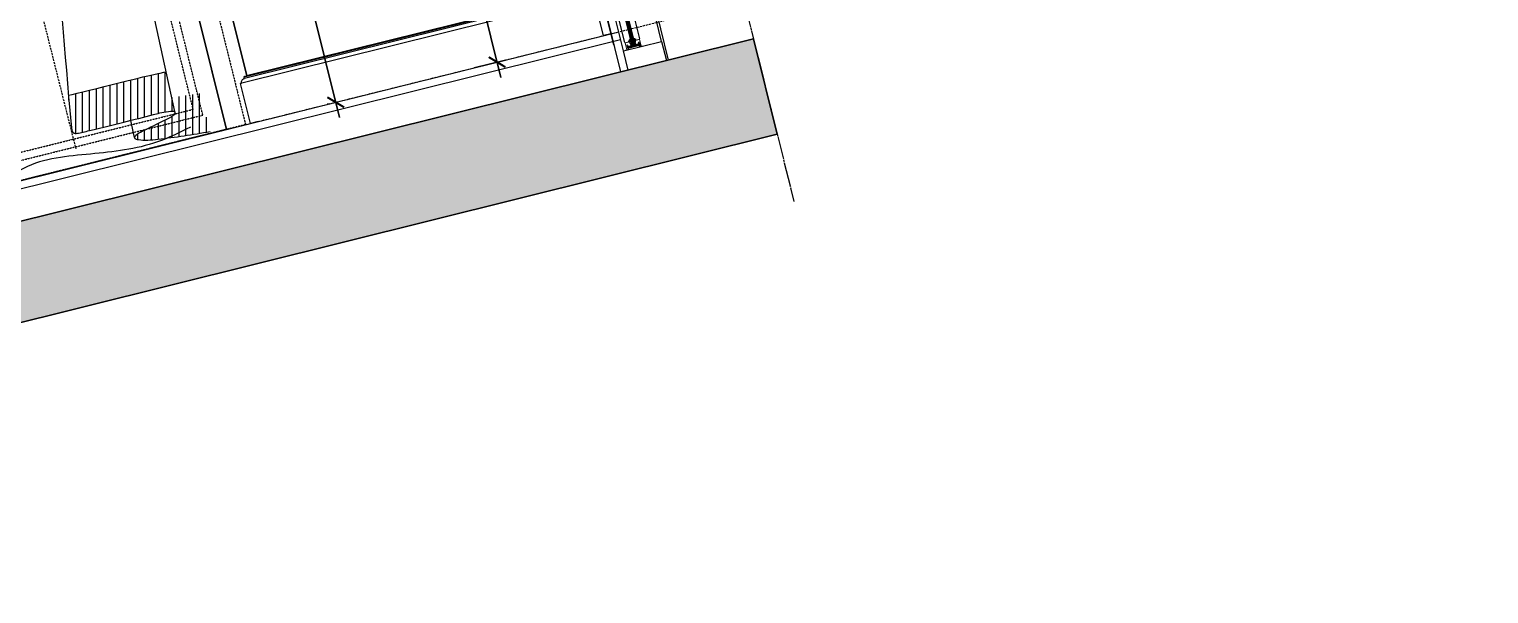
# Model space of a CAD drawing. Header units: inches. Extents: x 122939 to 389145, y 29603 to 574065.
# Drawn here: x 353814 to 357525, y 508173 to 509610 of the extents above; entities that cross this region are included whole.
import ezdxf

# ---------------------------------------------------------------- set-up
doc = ezdxf.new("R2010")
doc.units = ezdxf.units.IN
doc.header["$MEASUREMENT"] = 0
for name, pattern in [('DASHED', [0.75, 0.5, -0.25]), ('HIDDEN', [0.375, 0.25, -0.125]), ('PHANTOM-Z', [69.2, 60, -1.4, 2.5, -1.4, 2.5, -1.4])]:
    doc.linetypes.add(name, pattern=pattern)
for name, color, linetype, lineweight in [('a-cut', 30, 'PHANTOM-Z', 18), ('A-Dim-ID', 9, 'Continuous', 20), ('A-FLOR-TIL1', 6, 'Continuous', 18), ('A-GLAZ', 134, 'Continuous', 18), ('A-RNDR-ALUM', 1, 'Continuous', 9), ('A-RNDR-PT36', 253, 'Continuous', 20), ('Fabric', 253, 'Continuous', 0), ('GRC', 41, 'Continuous', 0), ('Marble', 6, 'Continuous', 0)]:
    doc.layers.add(name, color=color, linetype=linetype, lineweight=lineweight)
for name, color, linetype in [('A-Hidden', 8, 'HIDDEN'), ('A-WALL', 7, 'Continuous'), ('Calliper_wall hatch_CHB', 8, 'Continuous'), ('gypsum', 31, 'Continuous'), ('Layer7', 8, 'Continuous')]:
    doc.layers.add(name, color=color, linetype=linetype)
doc.styles.add('ST9', font='romans.shx', dxfattribs={"width": 0.8})
doc.dimstyles.new('DIM-20', dxfattribs={"dimscale": 1000, "dimtxt": 0.044, "dimasz": 0.035, "dimexe": 0.022, "dimexo": 0.022, "dimgap": 0.022, "dimtad": 1, "dimdec": 0, "dimzin": 0, "dimdsep": 46, "dimtxsty": 'ST9', "dimblk1": 'ARCHTICK', "dimblk2": 'ARCHTICK', "dimsah": 1, "dimcen": 0.088, "dimdle": 0.04, "dimclrd": 256, "dimclre": 256, "dimclrt": 3, "dimadec": 0, "dimazin": 0, "dimtfac": 1, "dimtdec": 0, "dimtix": 1, "dimtofl": 0, "dimtmove": 1, "dimatfit": 3, "dimldrblk": 'CLOSED', "dimfxl": 1, "dimtolj": 1, "dimtzin": 0, "dimarcsym": 0})

# ---------------------------------------------------------------- blocks, each defined once
blk = doc.blocks.new('win1')
at = {"color": 252, "linetype": 'HIDDEN', "ltscale": 0.5}
for p, q in [((99.8, 2748.8), (99.8, 2348.6, 0)), ((1050.2, 2748.8), (99.8, 2748.8)), ((1050.2, 2748.8), (1050.2, 2348.6, 0)), ((99.8, 2348.6, 0), (1050.2, 2348.6, 0))]:
    blk.add_line(p, q, dxfattribs=at)
at = {"color": 252, "linetype": 'HIDDEN', "ltscale": 0.5, "elevation": 0}
for points in [[(0, 2848.8), (1150, 2848.8), (1150, -101.2), (0, -101.2)], [(119.8, 2728.8), (1030.2, 2728.8), (1030.2, 2368.6), (119.8, 2368.6)], [(99.6, 2298.6), (1050.4, 2298.6), (1050.4, 398.6), (99.6, 398.6)], [(119.8, 2278.3), (1030.2, 2278.3), (1030.2, 418.8), (119.8, 418.8)], [(99.6, -51.4), (1050.4, -51.4), (1050.4, 329.3), (99.6, 329.3)], [(119.8, -31.2), (1030.2, -31.2), (1030.2, 309.1), (119.8, 309.1)]]:
    blk.add_lwpolyline(points, close=True, dxfattribs=at)
blk.add_lwpolyline([(50, 2798.8), (1100, 2798.8), (1100, -101.2), (50, -101.2), (50, 2798.8), (1100, 2798.8), (1100, -101.2)], dxfattribs=at)
blk = doc.blocks.new('drape wall')
at = {"layer": 'Layer7', "linetype": 'HIDDEN', "lineweight": 0, "ltscale": 20}
for p, q in [((10084.6, -20785.7, 0), (10078.2, -23549.2, 0)), ((10330.2, -20785.7, 0), (10304, -23571.2, 0)), ((10582.1, -20785.7, 0), (10582.1, -23565.8, 0)), ((10766.5, -20785.7), (10782.6, -23566.5)), ((10954.9, -20785.7, 0), (10948.5, -23549.2, 0)), ((11200.5, -20785.7, 0), (11174.2, -23571.2, 0)), ((11452.3, -20785.7, 0), (11452.3, -23565.8, 0)), ((11636.7, -20785.7), (11652.8, -23566.5)), ((11825.1, -20785.7, 0), (11818.7, -23549.2, 0)), ((12070.7, -20785.7, 0), (12044.5, -23571.2, 0))]:
    blk.add_line(p, q, dxfattribs=at)
at = {"layer": 'Layer7', "lineweight": 0, "ltscale": 20}
for p, q in [((10488.5, -20785.7, 0), (10408.5, -23541.4, 0)), ((10536.8, -20785.7), (10515.6, -23539.7)), ((10652.3, -20785.7, 0), (10652.3, -23565.8, 0)), ((11358.8, -20785.7, 0), (11278.8, -23541.4, 0)), ((11407, -20785.7), (11385.8, -23539.7)), ((11522.6, -20785.7, 0), (11522.6, -23565.8, 0))]:
    blk.add_line(p, q, dxfattribs=at)
for points in [[(9782.1, -23565.8, 0), (9872.7, -23581.9), (10044.9, -23570.7, 0), (10218.9, -23565), (10309.2, -23584), (10413.9, -23563.8, 0), (10499, -23588.3, 0), (10583.4, -23560.8), (10652.3, -23565.8, 0)], [(10652.3, -23565.8, 0), (10743, -23581.9), (10915.1, -23570.7, 0), (11089.1, -23565), (11179.5, -23584), (11284.1, -23563.8, 0), (11369.3, -23588.3, 0), (11453.6, -23560.8), (11522.6, -23565.8, 0)], [(11522.6, -23565.8, 0), (11613.2, -23581.9), (11785.4, -23570.7, 0), (11959.4, -23565), (12049.7, -23584), (12154.4, -23563.8, 0), (12239.5, -23588.3, 0), (12323.9, -23560.8), (12392.8, -23565.8, 0)]]:
    blk.add_spline(points, degree=3, dxfattribs=at)
blk = doc.blocks.new('curtain')
at = {"layer": 'Fabric', "lineweight": 0}
h = blk.add_hatch(dxfattribs=at)
h.set_pattern_fill('ANSI31', color=256, scale=140, angle=31.0286)
h.set_pattern_definition([(76.0285767, (-598911.285, -564404.219), (-16.98228466, 4.22516365), [])])
edge = h.paths.add_edge_path()
edge.add_line((1285.4, 176.7), (1283.7, 110))
edge.add_spline(control_points=[(1283.7, 110), (1326, 105.4), (1368.7, 102.2), (1357.8, 103.8)], knot_values=[1456.070777, 1456.070777, 1456.070777, 1456.070777, 1546.846982, 1546.846982, 1546.846982, 1546.846982], degree=3, periodic=0)
edge.add_line((1357.8, 103.8), (1357.8, 9.8))
edge.add_spline(control_points=[(1357.8, 9.8), (1357.8, 3.1), (1343.5, 4.1), (1329.2, 5.2)], knot_values=[1500.032306, 1500.032306, 1500.032306, 1500.032306, 1558.4068, 1558.4068, 1558.4068, 1558.4068], degree=3, periodic=0)
edge.add_spline(control_points=[(1329.2, 5.2), (1294.2, 7.9), (1257.4, 11.6), (1221.2, 16.5), (1219.5, 16.7)], knot_values=[1421.573256, 1421.573256, 1421.573256, 1421.573256, 1496.428438, 1500.032306, 1500.032306, 1500.032306, 1500.032306], degree=3, periodic=0)
edge.add_spline(control_points=[(1219.5, 16.7), (1214.4, 17.4), (1209.3, 18.2), (1204.4, 19.1)], knot_values=[1410.490819, 1410.490819, 1410.490819, 1410.490819, 1421.573256, 1421.573256, 1421.573256, 1421.573256], degree=3, periodic=0)
edge.add_spline(control_points=[(1204.4, 19.1), (1201.5, 19.6), (1198.7, 20.1), (1195.9, 20.7)], knot_values=[1404.092066, 1404.092066, 1404.092066, 1404.092066, 1410.490819, 1410.490819, 1410.490819, 1410.490819], degree=3, periodic=0)
edge.add_spline(control_points=[(1195.9, 20.7), (1193.4, 21.3), (1190.9, 21.9), (1188.5, 22.6)], knot_values=[1398.163563, 1398.163563, 1398.163563, 1398.163563, 1404.092066, 1404.092066, 1404.092066, 1404.092066], degree=3, periodic=0)
edge.add_spline(control_points=[(1188.5, 22.6), (1186.7, 23.1), (1185, 23.6), (1183.4, 24.2)], knot_values=[1393.947071, 1393.947071, 1393.947071, 1393.947071, 1398.163563, 1398.163563, 1398.163563, 1398.163563], degree=3, periodic=0)
edge.add_spline(control_points=[(1183.4, 24.2), (1181.6, 24.8), (1179.8, 25.4), (1178.1, 26.1)], knot_values=[1389.362404, 1389.362404, 1389.362404, 1389.362404, 1393.947071, 1393.947071, 1393.947071, 1393.947071], degree=3, periodic=0)
edge.add_spline(control_points=[(1178.1, 26.1), (1177.4, 26.4), (1176.3, 26.9), (1175.1, 27.4), (1174.7, 27.6)], knot_values=[1386.253425, 1386.253425, 1386.253425, 1386.253425, 1388.044529, 1389.362404, 1389.362404, 1389.362404, 1389.362404], degree=3, periodic=0)
edge.add_spline(control_points=[(1174.7, 27.6), (1173.8, 28), (1172.9, 28.5), (1172.1, 28.9)], knot_values=[1383.738873, 1383.738873, 1383.738873, 1383.738873, 1386.253425, 1386.253425, 1386.253425, 1386.253425], degree=3, periodic=0)
edge.add_spline(control_points=[(1172.1, 28.9), (1171.7, 29.1), (1171.3, 29.4), (1170.9, 29.6)], knot_values=[1382.400996, 1382.400996, 1382.400996, 1382.400996, 1383.738873, 1383.738873, 1383.738873, 1383.738873], degree=3, periodic=0)
edge.add_spline(control_points=[(1170.9, 29.6), (1170.6, 29.8), (1170.3, 30), (1170, 30.2)], knot_values=[1381.317227, 1381.317227, 1381.317227, 1381.317227, 1382.400996, 1382.400996, 1382.400996, 1382.400996], degree=3, periodic=0)
edge.add_spline(control_points=[(1170, 30.2), (1169.8, 30.4), (1169.5, 30.6), (1169.3, 30.8)], knot_values=[1380.205093, 1380.205093, 1380.205093, 1380.205093, 1381.317227, 1381.317227, 1381.317227, 1381.317227], degree=3, periodic=0)
edge.add_spline(control_points=[(1169.3, 30.8), (1169.1, 31), (1168.9, 31.1), (1168.8, 31.2)], knot_values=[1379.403364, 1379.403364, 1379.403364, 1379.403364, 1380.205093, 1380.205093, 1380.205093, 1380.205093], degree=3, periodic=0)
edge.add_spline(control_points=[(1168.8, 31.2), (1168.7, 31.3), (1168.6, 31.5), (1168.5, 31.6)], knot_values=[1378.844571, 1378.844571, 1378.844571, 1378.844571, 1379.403364, 1379.403364, 1379.403364, 1379.403364], degree=3, periodic=0)
edge.add_spline(control_points=[(1168.5, 31.6), (1168.4, 31.6), (1168.3, 31.7), (1168.3, 31.8)], knot_values=[1378.366934, 1378.366934, 1378.366934, 1378.366934, 1378.844571, 1378.844571, 1378.844571, 1378.844571], degree=3, periodic=0)
edge.add_spline(control_points=[(1168.3, 31.8), (1168.2, 31.9), (1168.1, 32), (1168.1, 32.1)], knot_values=[1377.93561, 1377.93561, 1377.93561, 1377.93561, 1378.366934, 1378.366934, 1378.366934, 1378.366934], degree=3, periodic=0)
edge.add_spline(control_points=[(1168.1, 32.1), (1168, 32.1), (1168, 32.2), (1167.9, 32.3)], knot_values=[1377.557999, 1377.557999, 1377.557999, 1377.557999, 1377.93561, 1377.93561, 1377.93561, 1377.93561], degree=3, periodic=0)
edge.add_spline(control_points=[(1167.9, 32.3), (1167.9, 32.3), (1167.9, 32.3), (1167.9, 32.4), (1167.8, 32.5)], knot_values=[1377.159721, 1377.159721, 1377.159721, 1377.159721, 1377.183616, 1377.557999, 1377.557999, 1377.557999, 1377.557999], degree=3, periodic=0)
edge.add_spline(control_points=[(1167.8, 32.5), (1167.8, 32.5), (1167.8, 32.6), (1167.7, 32.7)], knot_values=[1376.816061, 1376.816061, 1376.816061, 1376.816061, 1377.159721, 1377.159721, 1377.159721, 1377.159721], degree=3, periodic=0)
edge.add_spline(control_points=[(1167.7, 32.7), (1167.7, 32.7), (1167.7, 32.8), (1167.7, 32.8)], knot_values=[1376.516722, 1376.516722, 1376.516722, 1376.516722, 1376.816061, 1376.816061, 1376.816061, 1376.816061], degree=3, periodic=0)
edge.add_spline(control_points=[(1167.7, 32.8), (1167.6, 32.9), (1167.6, 32.9), (1167.6, 33)], knot_values=[1376.251142, 1376.251142, 1376.251142, 1376.251142, 1376.516722, 1376.516722, 1376.516722, 1376.516722], degree=3, periodic=0)
edge.add_spline(control_points=[(1167.6, 33), (1167.6, 33), (1167.6, 33.1), (1167.6, 33.2)], knot_values=[1375.874075, 1375.874075, 1375.874075, 1375.874075, 1376.251142, 1376.251142, 1376.251142, 1376.251142], degree=3, periodic=0)
edge.add_spline(control_points=[(1167.6, 33.2), (1167.6, 33.2), (1167.6, 33.3), (1167.5, 33.3)], knot_values=[1375.607746, 1375.607746, 1375.607746, 1375.607746, 1375.874075, 1375.874075, 1375.874075, 1375.874075], degree=3, periodic=0)
edge.add_spline(control_points=[(1167.5, 33.3), (1167.5, 33.4), (1167.5, 33.5), (1167.5, 33.5)], knot_values=[1375.231716, 1375.231716, 1375.231716, 1375.231716, 1375.607746, 1375.607746, 1375.607746, 1375.607746], degree=3, periodic=0)
edge.add_spline(control_points=[(1167.5, 33.5), (1167.5, 33.6), (1167.5, 33.6), (1167.5, 33.7)], knot_values=[1374.964713, 1374.964713, 1374.964713, 1374.964713, 1375.231716, 1375.231716, 1375.231716, 1375.231716], degree=3, periodic=0)
edge.add_spline(control_points=[(1167.5, 33.7), (1167.5, 33.7), (1167.5, 33.8), (1167.5, 33.8)], knot_values=[1374.685963, 1374.685963, 1374.685963, 1374.685963, 1374.964713, 1374.964713, 1374.964713, 1374.964713], degree=3, periodic=0)
edge.add_spline(control_points=[(1167.5, 33.8), (1167.5, 33.9), (1167.5, 34), (1167.6, 34)], knot_values=[1374.321852, 1374.321852, 1374.321852, 1374.321852, 1374.685963, 1374.685963, 1374.685963, 1374.685963], degree=3, periodic=0)
edge.add_spline(control_points=[(1167.6, 34), (1167.6, 34.1), (1167.6, 34.1), (1167.6, 34.2)], knot_values=[1374.055832, 1374.055832, 1374.055832, 1374.055832, 1374.321852, 1374.321852, 1374.321852, 1374.321852], degree=3, periodic=0)
edge.add_spline(control_points=[(1167.6, 34.2), (1167.6, 34.2), (1167.6, 34.3), (1167.6, 34.4)], knot_values=[1373.67938, 1373.67938, 1373.67938, 1373.67938, 1374.055832, 1374.055832, 1374.055832, 1374.055832], degree=3, periodic=0)
edge.add_spline(control_points=[(1167.6, 34.4), (1167.6, 34.4), (1167.6, 34.4), (1167.6, 34.4)], knot_values=[1373.614685, 1373.614685, 1373.614685, 1373.614685, 1373.67938, 1373.67938, 1373.67938, 1373.67938], degree=3, periodic=0)
edge.add_spline(control_points=[(1167.6, 34.4), (1167.7, 34.4), (1167.7, 34.5), (1167.7, 34.5)], knot_values=[1373.412593, 1373.412593, 1373.412593, 1373.412593, 1373.614685, 1373.614685, 1373.614685, 1373.614685], degree=3, periodic=0)
edge.add_spline(control_points=[(1167.7, 34.5), (1167.7, 34.6), (1167.8, 34.8), (1167.9, 34.9)], knot_values=[1372.636593, 1372.636593, 1372.636593, 1372.636593, 1373.412593, 1373.412593, 1373.412593, 1373.412593], degree=3, periodic=0)
edge.add_spline(control_points=[(1167.9, 34.9), (1167.9, 35), (1167.9, 35.1), (1168, 35.1)], knot_values=[1372.261034, 1372.261034, 1372.261034, 1372.261034, 1372.636593, 1372.636593, 1372.636593, 1372.636593], degree=3, periodic=0)
edge.add_spline(control_points=[(1168, 35.1), (1168, 35.2), (1168.1, 35.3), (1168.2, 35.4)], knot_values=[1371.728093, 1371.728093, 1371.728093, 1371.728093, 1372.261034, 1372.261034, 1372.261034, 1372.261034], degree=3, periodic=0)
edge.add_spline(control_points=[(1168.2, 35.4), (1168.3, 35.5), (1168.3, 35.6), (1168.4, 35.7)], knot_values=[1371.163843, 1371.163843, 1371.163843, 1371.163843, 1371.728093, 1371.728093, 1371.728093, 1371.728093], degree=3, periodic=0)
edge.add_spline(control_points=[(1168.4, 35.7), (1168.5, 35.8), (1168.6, 35.9), (1168.7, 36)], knot_values=[1370.630411, 1370.630411, 1370.630411, 1370.630411, 1371.163843, 1371.163843, 1371.163843, 1371.163843], degree=3, periodic=0)
edge.add_spline(control_points=[(1168.7, 36), (1168.8, 36.1), (1168.9, 36.3), (1169.1, 36.4)], knot_values=[1369.893254, 1369.893254, 1369.893254, 1369.893254, 1370.630411, 1370.630411, 1370.630411, 1370.630411], degree=3, periodic=0)
edge.add_spline(control_points=[(1169.1, 36.4), (1169.2, 36.5), (1169.3, 36.6), (1169.4, 36.7)], knot_values=[1369.343004, 1369.343004, 1369.343004, 1369.343004, 1369.893254, 1369.893254, 1369.893254, 1369.893254], degree=3, periodic=0)
edge.add_spline(control_points=[(1169.4, 36.7), (1169.8, 37), (1170.3, 37.3), (1170.8, 37.7)], knot_values=[1367.417099, 1367.417099, 1367.417099, 1367.417099, 1369.343004, 1369.343004, 1369.343004, 1369.343004], degree=3, periodic=0)
edge.add_spline(control_points=[(1170.8, 37.7), (1171.2, 38), (1171.7, 38.2), (1172.2, 38.5)], knot_values=[1365.842607, 1365.842607, 1365.842607, 1365.842607, 1367.417099, 1367.417099, 1367.417099, 1367.417099], degree=3, periodic=0)
edge.add_spline(control_points=[(1172.2, 38.5), (1172.9, 38.9), (1173.7, 39.3), (1174.6, 39.6)], knot_values=[1363.57521, 1363.57521, 1363.57521, 1363.57521, 1365.842607, 1365.842607, 1365.842607, 1365.842607], degree=3, periodic=0)
edge.add_spline(control_points=[(1174.6, 39.6), (1175.7, 40.2), (1177, 40.7), (1178.4, 41.2)], knot_values=[1360.453751, 1360.453751, 1360.453751, 1360.453751, 1363.57521, 1363.57521, 1363.57521, 1363.57521], degree=3, periodic=0)
edge.add_spline(control_points=[(1178.4, 41.2), (1179.7, 41.7), (1181.2, 42.2), (1182.7, 42.6)], knot_values=[1357.364097, 1357.364097, 1357.364097, 1357.364097, 1360.453751, 1360.453751, 1360.453751, 1360.453751], degree=3, periodic=0)
edge.add_spline(control_points=[(1182.7, 42.6), (1187.9, 44.3), (1196, 46.3), (1203.8, 48.1), (1205.9, 48.5)], knot_values=[1342.987846, 1342.987846, 1342.987846, 1342.987846, 1353.513799, 1357.364097, 1357.364097, 1357.364097, 1357.364097], degree=3, periodic=0)
edge.add_spline(control_points=[(1205.9, 48.5), (1210.2, 49.5), (1214.5, 50.3), (1218.8, 51.2)], knot_values=[1334.92961, 1334.92961, 1334.92961, 1334.92961, 1342.987846, 1342.987846, 1342.987846, 1342.987846], degree=3, periodic=0)
edge.add_spline(control_points=[(1218.8, 51.2), (1226.9, 52.8), (1235, 54.3), (1243.8, 56.2)], knot_values=[1319.83597, 1319.83597, 1319.83597, 1319.83597, 1334.92961, 1334.92961, 1334.92961, 1334.92961], degree=3, periodic=0)
edge.add_spline(control_points=[(1243.8, 56.2), (1247.6, 57), (1251.5, 57.8), (1255.5, 58.8)], knot_values=[1313.27092, 1313.27092, 1313.27092, 1313.27092, 1319.83597, 1319.83597, 1319.83597, 1319.83597], degree=3, periodic=0)
edge.add_spline(control_points=[(1255.5, 58.8), (1256.3, 58.9), (1258.2, 59.4), (1260.2, 59.9), (1261.5, 60.2)], knot_values=[1310.126297, 1310.126297, 1310.126297, 1310.126297, 1311.281245, 1313.27092, 1313.27092, 1313.27092, 1313.27092], degree=3, periodic=0)
edge.add_spline(control_points=[(1261.5, 60.2), (1263.4, 60.7), (1265.4, 61.2), (1267.3, 61.7)], knot_values=[1307.055391, 1307.055391, 1307.055391, 1307.055391, 1310.126297, 1310.126297, 1310.126297, 1310.126297], degree=3, periodic=0)
edge.add_spline(control_points=[(1267.3, 61.7), (1268.9, 62.2), (1270.5, 62.7), (1272, 63.3)], knot_values=[1304.344717, 1304.344717, 1304.344717, 1304.344717, 1307.055391, 1307.055391, 1307.055391, 1307.055391], degree=3, periodic=0)
edge.add_spline(control_points=[(1272, 63.3), (1272.9, 63.6), (1273.8, 64), (1274.6, 64.3)], knot_values=[1302.723586, 1302.723586, 1302.723586, 1302.723586, 1304.344717, 1304.344717, 1304.344717, 1304.344717], degree=3, periodic=0)
edge.add_spline(control_points=[(1274.6, 64.3), (1275.2, 64.6), (1275.7, 64.8), (1276.3, 65.1)], knot_values=[1301.629677, 1301.629677, 1301.629677, 1301.629677, 1302.723586, 1302.723586, 1302.723586, 1302.723586], degree=3, periodic=0)
edge.add_spline(control_points=[(1276.3, 65.1), (1276.7, 65.3), (1277.1, 65.5), (1277.4, 65.7)], knot_values=[1300.776529, 1300.776529, 1300.776529, 1300.776529, 1301.629677, 1301.629677, 1301.629677, 1301.629677], degree=3, periodic=0)
edge.add_spline(control_points=[(1277.4, 65.7), (1277.9, 66), (1278.3, 66.2), (1278.7, 66.4)], knot_values=[1299.810409, 1299.810409, 1299.810409, 1299.810409, 1300.776529, 1300.776529, 1300.776529, 1300.776529], degree=3, periodic=0)
edge.add_spline(control_points=[(1278.7, 66.4), (1279, 66.6), (1279.2, 66.9), (1279.5, 67.1)], knot_values=[1299.050641, 1299.050641, 1299.050641, 1299.050641, 1299.810409, 1299.810409, 1299.810409, 1299.810409], degree=3, periodic=0)
edge.add_spline(control_points=[(1279.5, 67.1), (1279.8, 67.3), (1280.1, 67.5), (1280.3, 67.7)], knot_values=[1298.257898, 1298.257898, 1298.257898, 1298.257898, 1299.050641, 1299.050641, 1299.050641, 1299.050641], degree=3, periodic=0)
edge.add_spline(control_points=[(1280.9, 68.2), (1281, 68.4), (1281.2, 68.5), (1281.3, 68.7)], knot_values=[1297.160861, 1297.160861, 1297.160861, 1297.160861, 1297.692277, 1297.692277, 1297.692277, 1297.692277], degree=3, periodic=0)
edge.add_spline(control_points=[(1281.6, 69), (1281.7, 69.2), (1281.8, 69.4), (1282, 69.5)], knot_values=[1296.256701, 1296.256701, 1296.256701, 1296.256701, 1296.785199, 1296.785199, 1296.785199, 1296.785199], degree=3, periodic=0)
edge.add_spline(control_points=[(1282.2, 69.9), (1282.3, 70), (1282.3, 70.1), (1282.4, 70.2)], knot_values=[1295.496576, 1295.496576, 1295.496576, 1295.496576, 1295.876223, 1295.876223, 1295.876223, 1295.876223], degree=3, periodic=0)
edge.add_spline(control_points=[(1282.7, 70.9), (1282.7, 71), (1282.7, 71.1), (1282.8, 71.2)], knot_values=[1294.457047, 1294.457047, 1294.457047, 1294.457047, 1294.807337, 1294.807337, 1294.807337, 1294.807337], degree=3, periodic=0)
edge.add_spline(control_points=[(1282.9, 72.2), (1282.9, 72.3), (1282.9, 72.4), (1282.8, 72.6)], knot_values=[1292.999211, 1292.999211, 1292.999211, 1292.999211, 1293.453899, 1293.453899, 1293.453899, 1293.453899], degree=3, periodic=0)
edge.add_spline(control_points=[(1282.7, 73.1), (1282.7, 73.2), (1282.6, 73.3), (1282.5, 73.5), (1282.5, 73.5)], knot_values=[1291.901842, 1291.901842, 1291.901842, 1291.901842, 1292.278947, 1292.356295, 1292.356295, 1292.356295, 1292.356295], degree=3, periodic=0)
edge.add_spline(control_points=[(1282, 74.2), (1281.9, 74.2), (1281.8, 74.3), (1281.7, 74.4)], knot_values=[1290.710576, 1290.710576, 1290.710576, 1290.710576, 1290.993874, 1290.993874, 1290.993874, 1290.993874], degree=3, periodic=0)
edge.add_spline(control_points=[(1281.2, 74.8), (1281, 74.8), (1280.9, 74.9), (1280.8, 75)], knot_values=[1289.669335, 1289.669335, 1289.669335, 1289.669335, 1290.069134, 1290.069134, 1290.069134, 1290.069134], degree=3, periodic=0)
edge.add_spline(control_points=[(1280.3, 75.2), (1280.1, 75.3), (1279.9, 75.4), (1279.7, 75.5)], knot_values=[1288.764186, 1288.764186, 1288.764186, 1288.764186, 1289.292826, 1289.292826, 1289.292826, 1289.292826], degree=3, periodic=0)
edge.add_spline(control_points=[(1279.7, 75.5), (1279.4, 75.6), (1279.2, 75.7), (1278.9, 75.8)], knot_values=[1288.196208, 1288.196208, 1288.196208, 1288.196208, 1288.764186, 1288.764186, 1288.764186, 1288.764186], degree=3, periodic=0)
edge.add_spline(control_points=[(1278.9, 75.8), (1278.6, 75.9), (1278.2, 76), (1277.8, 76.1)], knot_values=[1287.413353, 1287.413353, 1287.413353, 1287.413353, 1288.196208, 1288.196208, 1288.196208, 1288.196208], degree=3, periodic=0)
edge.add_spline(control_points=[(1277.8, 76.1), (1277.2, 76.3), (1276.6, 76.5), (1276, 76.6)], knot_values=[1286.285173, 1286.285173, 1286.285173, 1286.285173, 1287.413353, 1287.413353, 1287.413353, 1287.413353], degree=3, periodic=0)
edge.add_spline(control_points=[(1276, 76.6), (1274.8, 76.8), (1273.6, 77.1), (1272.3, 77.2)], knot_values=[1284.203827, 1284.203827, 1284.203827, 1284.203827, 1286.285173, 1286.285173, 1286.285173, 1286.285173], degree=3, periodic=0)
edge.add_spline(control_points=[(1272.3, 77.2), (1270.6, 77.5), (1268.7, 77.7), (1266.9, 77.9), (1266.7, 77.9)], knot_values=[1281.190608, 1281.190608, 1281.190608, 1281.190608, 1283.889251, 1284.203827, 1284.203827, 1284.203827, 1284.203827], degree=3, periodic=0)
edge.add_spline(control_points=[(1266.7, 77.9), (1263.7, 78.2), (1260.8, 78.5), (1258.2, 78.7)], knot_values=[1276.214963, 1276.214963, 1276.214963, 1276.214963, 1281.190608, 1281.190608, 1281.190608, 1281.190608], degree=3, periodic=0)
edge.add_spline(control_points=[(1258.2, 78.7), (1254.4, 79), (1250.9, 79.2), (1247.6, 79.3)], knot_values=[1269.137724, 1269.137724, 1269.137724, 1269.137724, 1276.214963, 1276.214963, 1276.214963, 1276.214963], degree=3, periodic=0)
edge.add_spline(control_points=[(1247.6, 79.3), (1245.7, 79.4), (1243.8, 79.5), (1242, 79.5)], knot_values=[1264.963739, 1264.963739, 1264.963739, 1264.963739, 1269.137724, 1269.137724, 1269.137724, 1269.137724], degree=3, periodic=0)
edge.add_spline(control_points=[(1242, 79.5), (1237.2, 79.6), (1222.5, 79.5), (1207.7, 79.3), (1197.2, 79.3)], knot_values=[1227.513987, 1227.513987, 1227.513987, 1227.513987, 1238.845398, 1264.963739, 1264.963739, 1264.963739, 1264.963739], degree=3, periodic=0)
edge.add_spline(control_points=[(1197.2, 79.3), (1188, 79.2), (1178.6, 79.1), (1169.1, 79.1)], knot_values=[1204.355816, 1204.355816, 1204.355816, 1204.355816, 1227.513987, 1227.513987, 1227.513987, 1227.513987], degree=3, periodic=0)
edge.add_spline(control_points=[(1169.1, 79.1), (1167.7, 79.1), (1166.3, 79.1), (1164.8, 79.1)], knot_values=[1200.84858, 1200.84858, 1200.84858, 1200.84858, 1204.355816, 1204.355816, 1204.355816, 1204.355816], degree=3, periodic=0)
edge.add_spline(control_points=[(1164.8, 79.1), (1150.2, 79), (1135.2, 79), (1119.7, 79)], knot_values=[1165.230618, 1165.230618, 1165.230618, 1165.230618, 1200.84858, 1200.84858, 1200.84858, 1200.84858], degree=3, periodic=0)
edge.add_spline(control_points=[(1119.7, 79), (1108.9, 79), (1097.9, 79), (1086.5, 79.1)], knot_values=[1140.351102, 1140.351102, 1140.351102, 1140.351102, 1165.230618, 1165.230618, 1165.230618, 1165.230618], degree=3, periodic=0)
edge.add_spline(control_points=[(1086.5, 79.1), (1079.4, 79.1), (1069.3, 79.2), (1058.9, 79.2), (1055.9, 79.3)], knot_values=[1118.495019, 1118.495019, 1118.495019, 1118.495019, 1134.057988, 1140.351102, 1140.351102, 1140.351102, 1140.351102], degree=3, periodic=0)
edge.add_spline(control_points=[(1055.9, 79.3), (1051.7, 79.3), (1047.4, 79.4), (1043.4, 79.4)], knot_values=[1109.480542, 1109.480542, 1109.480542, 1109.480542, 1118.495019, 1118.495019, 1118.495019, 1118.495019], degree=3, periodic=0)
edge.add_spline(control_points=[(1043.4, 79.4), (1039.6, 79.5), (1034.3, 79.6), (1029.5, 79.8), (1028.2, 80)], knot_values=[1097.384348, 1097.384348, 1097.384348, 1097.384348, 1105.823866, 1109.480542, 1109.480542, 1109.480542, 1109.480542], degree=3, periodic=0)
edge.add_spline(control_points=[(1028.2, 80), (1027.7, 80), (1027.2, 80.1), (1026.7, 80.1)], knot_values=[1096.025418, 1096.025418, 1096.025418, 1096.025418, 1097.384348, 1097.384348, 1097.384348, 1097.384348], degree=3, periodic=0)
edge.add_spline(control_points=[(1026.7, 80.1), (1026.1, 80.2), (1025.6, 80.3), (1025, 80.4)], knot_values=[1094.37099, 1094.37099, 1094.37099, 1094.37099, 1096.025418, 1096.025418, 1096.025418, 1096.025418], degree=3, periodic=0)
edge.add_spline(control_points=[(1025, 80.4), (1024.7, 80.5), (1024.3, 80.6), (1024, 80.7)], knot_values=[1093.295321, 1093.295321, 1093.295321, 1093.295321, 1094.37099, 1094.37099, 1094.37099, 1094.37099], degree=3, periodic=0)
edge.add_spline(control_points=[(1024, 80.7), (1023.8, 80.8), (1023.6, 80.9), (1023.4, 80.9)], knot_values=[1092.539327, 1092.539327, 1092.539327, 1092.539327, 1093.295321, 1093.295321, 1093.295321, 1093.295321], degree=3, periodic=0)
edge.add_spline(control_points=[(1023.4, 80.9), (1023.1, 81), (1022.9, 81.1), (1022.7, 81.2)], knot_values=[1091.742904, 1091.742904, 1091.742904, 1091.742904, 1092.539327, 1092.539327, 1092.539327, 1092.539327], degree=3, periodic=0)
edge.add_spline(control_points=[(1022.7, 81.2), (1022.5, 81.3), (1022.3, 81.4), (1022.1, 81.5)], knot_values=[1090.989368, 1090.989368, 1090.989368, 1090.989368, 1091.742904, 1091.742904, 1091.742904, 1091.742904], degree=3, periodic=0)
edge.add_spline(control_points=[(1022.1, 81.5), (1022, 81.6), (1021.9, 81.7), (1021.7, 81.7)], knot_values=[1090.460715, 1090.460715, 1090.460715, 1090.460715, 1090.989368, 1090.989368, 1090.989368, 1090.989368], degree=3, periodic=0)
edge.add_spline(control_points=[(1021.7, 81.7), (1021.7, 81.8), (1021.4, 82), (1021.1, 82.2), (1020.9, 82.4)], knot_values=[1089.174672, 1089.174672, 1089.174672, 1089.174672, 1089.292022, 1090.460715, 1090.460715, 1090.460715, 1090.460715], degree=3, periodic=0)
edge.add_spline(control_points=[(1020.9, 82.4), (1020.8, 82.5), (1020.7, 82.6), (1020.6, 82.7)], knot_values=[1088.646223, 1088.646223, 1088.646223, 1088.646223, 1089.174672, 1089.174672, 1089.174672, 1089.174672], degree=3, periodic=0)
edge.add_spline(control_points=[(1020.6, 82.7), (1020.4, 82.9), (1020.3, 83), (1020.2, 83.2)], knot_values=[1087.891051, 1087.891051, 1087.891051, 1087.891051, 1088.646223, 1088.646223, 1088.646223, 1088.646223], degree=3, periodic=0)
edge.add_spline(control_points=[(1020.2, 83.2), (1020.1, 83.3), (1020, 83.4), (1019.9, 83.5)], knot_values=[1087.358073, 1087.358073, 1087.358073, 1087.358073, 1087.891051, 1087.891051, 1087.891051, 1087.891051], degree=3, periodic=0)
edge.add_spline(control_points=[(1019.9, 83.5), (1019.8, 83.7), (1019.7, 83.9), (1019.6, 84.1)], knot_values=[1086.608544, 1086.608544, 1086.608544, 1086.608544, 1087.358073, 1087.358073, 1087.358073, 1087.358073], degree=3, periodic=0)
edge.add_spline(control_points=[(1019.6, 84.1), (1019.5, 84.2), (1019.4, 84.4), (1019.4, 84.5)], knot_values=[1086.071254, 1086.071254, 1086.071254, 1086.071254, 1086.608544, 1086.608544, 1086.608544, 1086.608544], degree=3, periodic=0)
edge.add_spline(control_points=[(1019.4, 84.5), (1019.3, 84.7), (1019.2, 84.9), (1019.1, 85.1)], knot_values=[1085.331333, 1085.331333, 1085.331333, 1085.331333, 1086.071254, 1086.071254, 1086.071254, 1086.071254], degree=3, periodic=0)
edge.add_spline(control_points=[(1019.1, 85.1), (1019, 85.3), (1018.9, 85.5), (1018.9, 85.8)], knot_values=[1084.523476, 1084.523476, 1084.523476, 1084.523476, 1085.331333, 1085.331333, 1085.331333, 1085.331333], degree=3, periodic=0)
edge.add_spline(control_points=[(1018.9, 85.8), (1018.8, 86), (1018.7, 86.2), (1018.7, 86.4)], knot_values=[1083.77592, 1083.77592, 1083.77592, 1083.77592, 1084.523476, 1084.523476, 1084.523476, 1084.523476], degree=3, periodic=0)
edge.add_spline(control_points=[(1018.7, 86.4), (1018.6, 86.8), (1018.5, 87.1), (1018.4, 87.4)], knot_values=[1082.703896, 1082.703896, 1082.703896, 1082.703896, 1083.77592, 1083.77592, 1083.77592, 1083.77592], degree=3, periodic=0)
edge.add_spline(control_points=[(1018.4, 87.4), (1018.4, 87.8), (1018.3, 88.2), (1018.2, 88.6)], knot_values=[1081.584807, 1081.584807, 1081.584807, 1081.584807, 1082.703896, 1082.703896, 1082.703896, 1082.703896], degree=3, periodic=0)
edge.add_spline(control_points=[(1018.2, 88.6), (1018.2, 89.1), (1018.1, 89.7), (1018.1, 90.2)], knot_values=[1079.992526, 1079.992526, 1079.992526, 1079.992526, 1081.584807, 1081.584807, 1081.584807, 1081.584807], degree=3, periodic=0)
edge.add_spline(control_points=[(1018.1, 90.2), (1018.1, 90.8), (1018.1, 91.4), (1018.1, 91.9)], knot_values=[1078.480635, 1078.480635, 1078.480635, 1078.480635, 1079.992526, 1079.992526, 1079.992526, 1079.992526], degree=3, periodic=0)
edge.add_spline(control_points=[(1018.1, 91.9), (1018.1, 92.7), (1018.1, 93.5), (1018.1, 94.4)], knot_values=[1076.420103, 1076.420103, 1076.420103, 1076.420103, 1078.480635, 1078.480635, 1078.480635, 1078.480635], degree=3, periodic=0)
edge.add_spline(control_points=[(1018.1, 94.4), (1018.2, 95.8), (1018.4, 97.3), (1018.5, 98.7)], knot_values=[1072.975179, 1072.975179, 1072.975179, 1072.975179, 1076.420103, 1076.420103, 1076.420103, 1076.420103], degree=3, periodic=0)
edge.add_spline(control_points=[(1018.5, 98.7), (1018.8, 101), (1021.7, 120.5), (1024.7, 140.1), (1027.2, 157.3)], knot_values=[1029.628124, 1029.628124, 1029.628124, 1029.628124, 1034.80003, 1072.975179, 1072.975179, 1072.975179, 1072.975179], degree=3, periodic=0)
edge.add_spline(control_points=[(1027.2, 157.3), (1028.3, 164.8), (1029.5, 172.2), (1030.6, 179.7)], knot_values=[1013.102054, 1013.102054, 1013.102054, 1013.102054, 1029.628124, 1029.628124, 1029.628124, 1029.628124], degree=3, periodic=0)
edge.add_spline(control_points=[(1030.6, 179.7), (1045.7, 178.9), (1056.5, 178.5), (1132.3, 177.8), (1204.9, 178.2), (1266.7, 178.8), (1284.7, 176.8), (1285.4, 176.7)], knot_values=[1097.377585, 1097.377585, 1097.377585, 1097.377585, 1101.041024, 1124.788132, 1253.632328, 1281.505184, 1282.551069, 1282.551069, 1282.551069, 1282.551069], degree=3, periodic=0)
at = {"layer": 'Fabric', "lineweight": 0, "elevation": 0}
for points in [[(1282.8, 74.3), (1312.2, 1056.9)], [(1167.6, 34.4), (1169.1, 79.1)]]:
    blk.add_lwpolyline(points, dxfattribs=at)
at = {"layer": 'Fabric', "lineweight": 0}
blk.add_open_spline([(1182.1, 1133.1, 0), (1126.7, 717.3, 0), (1076.1, 481.5, 0), (1015.7, 80.6, 0), (1036.9, 79.4, 0), (1116.2, 78.7, 0), (1188.7, 79.1, 0), (1254.3, 79.8, 0), (1284.5, 75.7, 0), (1281, 65.2, 0), (1243.4, 55.2, 0), (1203.3, 49.2, 0), (1158.6, 36.1, 0), (1185.2, 21.6, 0), (1250.8, 11.8, 0), (1313.2, 6.1, 0), (1357.8, 3.1, 0)], degree=3, knots=[209.258227, 209.258227, 209.258227, 209.258227, 1067.803273, 1090.343366, 1101.041024, 1124.788132, 1253.632328, 1281.505184, 1291.97919, 1296.93529, 1312.115972, 1346.838143, 1377.534104, 1387.5713, 1425.177123, 1520.355421, 1520.355421, 1520.355421, 1520.355421], dxfattribs=at)
blk.add_open_spline([(1031, 179.2, 0), (1073.6, 178, 0), (1263.5, 180.3, 0), (1286, 177, 0)], degree=3, dxfattribs=at)
blk = doc.blocks.new('_ARCHTICK')
at = {"color": 0, "linetype": 'ByBlock', "const_width": 0.15}
blk.add_lwpolyline([(-0.5, -0.5), (0.5, 0.5)], dxfattribs=at)
blk = doc.blocks.new('*D160')
at = {"layer": 'A-Dim-ID', "lineweight": -2, "transparency": 16777216}
for p, q in [((354885.6, 510001.4), (355013.6, 509486.9)), ((354836.9, 509948.1), (354916.6, 509967.9)), ((354945.6, 509511.2), (355025.3, 509531.1))]:
    blk.add_line(p, q, dxfattribs=at)
at = {"layer": 'Defpoints', "color": 0, "transparency": 16777216}
for p in [(354815.6, 509942.8, 0), (354924.3, 509505.9, 0), (355003.9, 509525.8)]:
    blk.add_point(p, dxfattribs=at)
at = {"layer": 'A-Dim-ID', "lineweight": -2, "transparency": 16777216, "xscale": 35, "yscale": 35, "zscale": 35}
for p, rotation in [((354895.2, 509962.6), 103.9714232829857), ((355003.9, 509525.8), 283.9714232829857)]:
    blk.add_blockref('_ARCHTICK', p, dxfattribs=dict(at, rotation=rotation))
at = {"layer": 'A-Dim-ID', "color": 3, "transparency": 16777216, "insert": (354906.9, 509733.6), "char_height": 44, "attachment_point": 5, "rotation": 103.9714, "style": 'ST9'}
blk.add_mtext('\\A1;450', dxfattribs=at)
blk = doc.blocks.new('_CLOSED')
at = {"color": 0, "linetype": 'ByBlock'}
for p, q in [((-1, 0.17), (0, 0)), ((-1, 0.17), (-1, -0.17)), ((0, 0), (-1, -0.17)), ((0, 0), (-1, 0))]:
    blk.add_line(p, q, dxfattribs=at)
blk = doc.blocks.new('*D166')
at = {"layer": 'A-Dim-ID', "lineweight": -2, "transparency": 16777216}
for p, q in [((354373.3, 511326.9), (354113.6, 511262.3)), ((354125.3, 511306.5), (354603.4, 509384.9)), ((354579.1, 509420), (354572.4, 509418.4))]:
    blk.add_line(p, q, dxfattribs=at)
at = {"layer": 'Defpoints', "color": 0, "transparency": 16777216}
for p in [(354394.7, 511332.3, 0), (354593.7, 509423.7), (354600.4, 509425.4, 0)]:
    blk.add_point(p, dxfattribs=at)
at = {"layer": 'A-Dim-ID', "lineweight": -2, "transparency": 16777216, "xscale": 35, "yscale": 35, "zscale": 35}
for p, rotation in [((354135, 511267.6), 103.9714232829857), ((354593.7, 509423.7), 283.9714232829857)]:
    blk.add_blockref('_ARCHTICK', p, dxfattribs=dict(at, rotation=rotation))
at = {"layer": 'A-Dim-ID', "color": 3, "transparency": 16777216, "insert": (354267, 510372.6), "char_height": 44, "attachment_point": 5, "rotation": 103.9714, "style": 'ST9'}
blk.add_mtext('\\A1;1900', dxfattribs=at)

msp = doc.modelspace()

# ---------------------------------------------------------------- hatches: boundary and pattern name
at = {"layer": 'Calliper_wall hatch_CHB', "ltscale": 300}
h = msp.add_hatch(dxfattribs=at)
h.set_pattern_fill('AR-CONC', color=256, scale=10, style=0)
h.set_pattern_definition([(63.971423, (252734.533, 457684.53), (71.11917, 11.227812), [7.5, -82.5]), (8.97142, (252734.53, 457684.53), (-31.625426, 69.643965), [6, -66]), (114.42287, (252740.46, 457685.464), (39.493744, 80.871776), [6.37402, -70.11421]), (60.15562, (252729.7, 457703.94), (107.5631, 9.70499), [11.25, -123.75]), (110.60706, (252738.67, 457704.75), (67.1822, 117.09634), [9.56103, -105.17138]), (5.15559, (252729.7, 457703.94), (67.1822, 117.09634), [9, -99]), (34.971423, (252740.616, 457701.5), (67.645578, -24.659192), [7.5, -82.5]), (339.97142, (252740.616, 457701.5), (6.103844, 76.244295), [6, -66]), (85.42287, (252746.25, 457699.444), (73.74942, 51.585102), [6.37402, -70.11421]), (51.471423, (252734.533, 457684.53), (-6.857308, 32.598146), [0, -65.2, 0, -67, 0, -66.25]), (21.471423, (252734.533, 457684.53), (16.006101, 44.62585), [0, -38.2, 0, -63.7, 0, -25.25]), (341.471423, (252712.893, 457679.145), (52.3475577, 10.6997366), [0, -25, 0, -78, 0, -103.5]), (331.471423, (252703.19, 457676.73), (54.17642, 23.794676), [0, -32.5, 0, -51.8, 0, -73.5])])
h.paths.add_polyline_path([(355716.058, 509342.26), (355655.699, 509584.864), (350135.897, 508211.547), (350196.256, 507968.942)])

# ---------------------------------------------------------------- linework, layer by layer
at = {"layer": 'a-cut'}
msp.add_line((354581.3, 513903.216, 0), (355758.549, 509171.474, 0), dxfattribs=at)
at = {"layer": 'A-FLOR-TIL1'}
for p, q in [((350111.753, 508308.588, 0), (355313.238, 509602.709, 0)), ((350116.582, 508289.18, 0), (355318.067, 509583.3, 0))]:
    msp.add_line(p, q, dxfattribs=at)
at = {"layer": 'A-GLAZ'}
for p, q in [((354675.08, 512265.872, 0), (355346.258, 509568.194, 0.003)), ((354676.375, 512266.195, 0), (355347.553, 509568.516, 0.003)), ((354677.67, 512266.517, 0), (355348.848, 509568.839, 0.003)), ((354678.965, 512266.839, 0), (355350.143, 509569.161, 0.003)), ((354680.261, 512267.161, 0), (355351.438, 509569.483, 0.003)), ((354681.556, 512267.484, 0), (355352.734, 509569.805, 0.003)), ((354682.851, 512267.806, 0), (355354.029, 509570.128, 0.003))]:
    msp.add_line(p, q, dxfattribs=at)
at = {"layer": 'A-Hidden', "linetype": 'DASHED', "lineweight": 0, "ltscale": 10}
msp.add_line((349611.102, 508184.027, 0), (357525.084, 510153.012, 0), dxfattribs=at)
at = {"layer": 'A-RNDR-ALUM'}
for p, q in [((355422.331, 509578.327, 0), (354746.303, 512295.501, 0)), ((355325.316, 509554.166, 0.003), (354649.287, 512271.341, 0)), ((355334.221, 509567.358, 0), (355334.868, 509567.519, 0)), ((355334.221, 509567.358, 0), (355334.868, 509567.519, 0)), ((355334.221, 509567.358, 0), (355336.154, 509559.587, 0)), ((355334.221, 509567.358, 0), (355336.154, 509559.587, 0)), ((355334.868, 509567.519, 0), (355336.802, 509559.748, 0)), ((355334.868, 509567.519, 0), (355336.802, 509559.748, 0)), ((355335.271, 509565.9, 0), (355364.81, 509573.249, 0)), ((355335.271, 509565.9, 0), (355364.81, 509573.249, 0)), ((355335.553, 509564.767, 0), (355365.091, 509572.116, 0)), ((355335.553, 509564.767, 0), (355365.091, 509572.116, 0)), ((355335.835, 509563.634, 0), (355365.373, 509570.983, 0)), ((355335.835, 509563.634, 0), (355365.373, 509570.983, 0)), ((355336.117, 509562.5, 0), (355365.655, 509569.849, 0)), ((355336.117, 509562.5, 0), (355365.655, 509569.849, 0)), ((355336.154, 509559.587, 0), (355336.802, 509559.748, 0)), ((355336.154, 509559.587, 0), (355336.802, 509559.748, 0)), ((355336.303, 509567.876, 0), (355336.95, 509568.037, 0)), ((355336.303, 509567.876, 0), (355336.95, 509568.037, 0)), ((355336.399, 509561.367, 0), (355365.937, 509568.716, 0)), ((355336.399, 509561.367, 0), (355365.937, 509568.716, 0)), ((355338.236, 509560.105, 0), (355338.884, 509560.266, 0)), ((355338.236, 509560.105, 0), (355338.884, 509560.266, 0)), ((355365.054, 509575.029, 0), (355364.407, 509574.868, 0)), ((355365.054, 509575.029, 0), (355364.407, 509574.868, 0)), ((355364.407, 509574.868, 0), (355366.34, 509567.097, 0)), ((355364.407, 509574.868, 0), (355366.34, 509567.097, 0)), ((355365.054, 509575.029, 0), (355366.988, 509567.258, 0)), ((355365.054, 509575.029, 0), (355366.988, 509567.258, 0)), ((355366.988, 509567.258, 0), (355366.34, 509567.097, 0)), ((355366.988, 509567.258, 0), (355366.34, 509567.097, 0))]:
    msp.add_line(p, q, dxfattribs=at)
at = {"layer": 'A-RNDR-ALUM', "elevation": -0.002}
msp.add_lwpolyline([(355325.31, 509554.188), (355422.331, 509578.327), (355434.403, 509529.806), (355337.382, 509505.667)], close=True, dxfattribs=at)
msp.add_lwpolyline([(355355.982, 509579.966), (355354.428, 509579.579), (355353.723, 509582.413, 0.01555259), (355354.651, 509582.11), (355357.733, 509582.877, -0.10430437), (355349.783, 509587.194), (355350.406, 509584.69, 0.01603552), (355351.235, 509584.121), (355351.536, 509582.911), (355351.049, 509582.102), (355351.733, 509579.355), (355352.22, 509580.163), (355352.793, 509577.86), (355352.306, 509577.051), (355352.99, 509574.304), (355353.476, 509575.112), (355353.791, 509573.847, -0.41421356), (355353.304, 509573.039), (355345.533, 509571.105, -0.41421356), (355344.725, 509571.592), (355344.41, 509572.857), (355345.219, 509572.37), (355344.535, 509575.118), (355343.726, 509575.604), (355343.153, 509577.908), (355343.962, 509577.421), (355343.278, 509580.169), (355342.47, 509580.655), (355342.169, 509581.865, 0.01603552), (355342.634, 509582.757), (355342.012, 509585.261, -0.10430437), (355337.011, 509577.721), (355340.093, 509578.488, 0.01555259), (355340.771, 509579.191), (355341.476, 509576.357), (355339.922, 509575.97, -0.02164637), (355342.328, 509572.933), (355342.782, 509571.108, 0.41421356), (355346.017, 509569.163), (355353.788, 509571.096, 0.41421356), (355355.734, 509574.331), (355355.28, 509576.155, -0.02164637)], format="xyb", close=True, dxfattribs=at)
at = {"layer": 'A-RNDR-ALUM', "const_width": 0.928, "elevation": 0}
for points in [[(355331.086, 509557.05, 0.41421356), (355330.743, 509556.479)], [(355331.086, 509557.05, 0.41421356), (355330.743, 509556.479)], [(355372.787, 509567.442, -0.41421356), (355373.357, 509567.099)], [(355372.787, 509567.442, -0.41421356), (355373.357, 509567.099)]]:
    msp.add_lwpolyline(points, format="xyb", dxfattribs=at)
at = {"layer": 'A-RNDR-ALUM'}
for points in [[(355329.833, 509574.698, 0), (355329.543, 509575.864, 0), (355340.245, 509577.288, 0), (355339.955, 509578.454, 0)], [(355329.833, 509574.698, 0), (355329.543, 509575.864, 0), (355340.245, 509577.288, 0), (355339.955, 509578.454, 0)], [(355330.123, 509573.533, 0), (355329.833, 509574.698, 0), (355340.535, 509576.123, 0), (355340.245, 509577.289, 0)], [(355330.123, 509573.533, 0), (355329.833, 509574.698, 0), (355340.535, 509576.123, 0), (355340.245, 509577.289, 0)], [(355365.086, 509583.469, 0), (355364.796, 509584.634, 0), (355354.674, 509580.878, 0), (355354.384, 509582.044, 0)], [(355365.086, 509583.469, 0), (355364.796, 509584.634, 0), (355354.674, 509580.878, 0), (355354.384, 509582.044, 0)], [(355365.376, 509582.304, 0), (355365.086, 509583.469, 0), (355354.964, 509579.713, 0), (355354.674, 509580.879, 0)], [(355365.376, 509582.304, 0), (355365.086, 509583.469, 0), (355354.964, 509579.713, 0), (355354.674, 509580.879, 0)], [(355366.152, 509578.08, 0), (355366.603, 509576.267, 0), (355361.489, 509576.92, 0), (355363.753, 509575.558, 0)], [(355366.152, 509578.08, 0), (355366.603, 509576.267, 0), (355361.489, 509576.92, 0), (355363.753, 509575.558, 0)], [(355364.269, 509573.485, 0), (355362.456, 509573.034, 0), (355363.753, 509575.558, 0), (355361.489, 509576.92, 0)], [(355364.269, 509573.485, 0), (355362.456, 509573.034, 0), (355363.753, 509575.558, 0), (355361.489, 509576.92, 0)], [(355330.518, 509555.461, 0), (355330.293, 509556.367, 0), (355332.85, 509556.041, 0), (355331.199, 509556.593, 0)], [(355330.518, 509555.461, 0), (355330.293, 509556.367, 0), (355332.85, 509556.041, 0), (355331.199, 509556.593, 0)], [(355332.85, 509556.041, 0), (355331.199, 509556.593, 0), (355332.399, 509557.854, 0), (355330.974, 509557.5, 0)], [(355332.85, 509556.041, 0), (355331.199, 509556.593, 0), (355332.399, 509557.854, 0), (355330.974, 509557.5, 0)], [(355331.959, 509569.573, 0), (355332.41, 509567.759, 0), (355336.621, 509570.733, 0), (355335.259, 509568.468, 0)], [(355331.959, 509569.573, 0), (355332.41, 509567.759, 0), (355336.621, 509570.733, 0), (355335.259, 509568.468, 0)], [(355337.579, 509559.143, 0), (355339.844, 509557.781, 0), (355334.73, 509558.434, 0), (355335.181, 509556.621, 0)], [(355337.579, 509559.143, 0), (355339.844, 509557.781, 0), (355334.73, 509558.434, 0), (355335.181, 509556.621, 0)], [(355335.775, 509566.396, 0), (355337.588, 509566.847, 0), (355335.259, 509568.468, 0), (355336.621, 509570.733, 0)], [(355335.775, 509566.396, 0), (355337.588, 509566.847, 0), (355335.259, 509568.468, 0), (355336.621, 509570.733, 0)], [(355337.064, 509561.215, 0), (355338.877, 509561.667, 0), (355337.579, 509559.143, 0), (355339.844, 509557.781, 0)], [(355337.064, 509561.215, 0), (355338.877, 509561.667, 0), (355337.579, 509559.143, 0), (355339.844, 509557.781, 0)], [(355365.558, 509568.305, 0), (355363.745, 509567.854, 0), (355366.073, 509566.232, 0), (355364.711, 509563.968, 0)], [(355365.558, 509568.305, 0), (355363.745, 509567.854, 0), (355366.073, 509566.232, 0), (355364.711, 509563.968, 0)], [(355366.073, 509566.232, 0), (355364.711, 509563.968, 0), (355368.923, 509566.941, 0), (355369.374, 509565.128, 0)], [(355366.073, 509566.232, 0), (355364.711, 509563.968, 0), (355368.923, 509566.941, 0), (355369.374, 509565.128, 0)], [(355371.705, 509565.708, 0), (355372.904, 509566.969, 0), (355371.254, 509567.521, 0), (355372.679, 509567.876, 0)], [(355371.705, 509565.708, 0), (355372.904, 509566.969, 0), (355371.254, 509567.521, 0), (355372.679, 509567.876, 0)], [(355374.037, 509566.288, 0), (355373.811, 509567.195, 0), (355371.705, 509565.708, 0), (355372.904, 509566.969, 0)], [(355374.037, 509566.288, 0), (355373.811, 509567.195, 0), (355371.705, 509565.708, 0), (355372.904, 509566.969, 0)]]:
    msp.add_solid(points, dxfattribs=at)
for points in [[(355328.012, 509575.483, 0), (355330.924, 509573.732, 0), (355330.085, 509575.999, 0), (355330.665, 509573.668, 0)], [(355328.012, 509575.483, 0), (355330.924, 509573.732, 0), (355330.085, 509575.999, 0), (355330.665, 509573.668, 0)], [(355366.868, 509585.151, 0), (355365.117, 509582.239, 0), (355364.796, 509584.635, 0), (355365.376, 509582.304, 0)], [(355366.868, 509585.151, 0), (355365.117, 509582.239, 0), (355364.796, 509584.635, 0), (355365.376, 509582.304, 0)], [(355365.117, 509582.239, 0.003), (355366.868, 509585.151, 0.003), (355369.374, 509565.128, 0.003), (355371.705, 509565.708, 0.003)], [(355365.117, 509582.239, 0.003), (355366.868, 509585.151, 0.003), (355369.374, 509565.128, 0.003), (355371.705, 509565.708, 0.003)], [(355328.012, 509575.483, 0.003), (355330.924, 509573.732, 0.003), (355332.85, 509556.041, 0.003), (355335.181, 509556.621, 0.003)], [(355328.012, 509575.483, 0.003), (355330.924, 509573.732, 0.003), (355332.85, 509556.041, 0.003), (355335.181, 509556.621, 0.003)]]:
    msp.add_trace(points, dxfattribs=at)
at = {"layer": 'A-RNDR-PT36'}
for p, q in [((354452.597, 513496.795, -0.002), (355439.276, 509531.018, -0.002)), ((354331.312, 513466.619, 0), (355317.948, 509500.832, 0)), ((354661.653, 512253.795, 0), (355328.012, 509575.483, 0.003)), ((355366.868, 509585.151, 0.003), (354700.509, 512263.462, 0))]:
    msp.add_line(p, q, dxfattribs=at)
at = {"layer": 'A-WALL'}
for p, q in [((355655.699, 509584.864, 0), (350135.897, 508211.547, 0.001)), ((355655.699, 509584.864, 0), (355716.058, 509342.26, 0)), ((355716.058, 509342.26, 0), (350196.256, 507968.942, 0.001))]:
    msp.add_line(p, q, dxfattribs=at)
at = {"layer": 'A-WALL', "elevation": 0}
msp.add_lwpolyline([(352613.787, 511847.351), (353632.724, 512100.861), (354315.991, 509354.595), (353297.054, 509101.086)], close=True, dxfattribs=at)
at = {"layer": 'gypsum', "color": 8}
msp.add_line((355301.073, 509568.768, 0), (354424.653, 513091.379, 0), dxfattribs=at)
at = {"layer": 'gypsum'}
msp.add_line((354367.876, 509491.163, -0.001), (353713.299, 512122.12, 0), dxfattribs=at)
at = {"layer": 'Marble'}
for points, elevation in [([(355249.07, 509694.945), (354351.508, 509471.633)], -0.006), ([(355258.547, 509710.699), (354360.985, 509487.387)], -0.006), ([(355259.248, 509707.782), (354361.71, 509484.476)], -0.006), ([(355260.005, 509713.123), (354367.295, 509491.018)], -0.006), ([(354364.384, 509490.294), (354367.295, 509491.018)], -0.001)]:
    msp.add_lwpolyline(points, dxfattribs=dict(at, elevation=elevation))
for points, elevation in [([(355261.946, 509713.606), (355264.857, 509714.33), (355265.581, 509711.419), (355293.83, 509597.88), (355274.421, 509593.051), (355249.07, 509694.945), (355251.982, 509695.669, -0.41481606), (355259.271, 509707.788), (355258.547, 509710.699), (355260.005, 509713.123), (355261.946, 509713.606)], 0), ([(354396.268, 509374.568), (354376.859, 509369.739), (354351.508, 509471.633), (354354.42, 509472.357, -0.41481606), (354361.71, 509484.476), (354360.985, 509487.387), (354362.443, 509489.811), (354364.384, 509490.294)], -0.001)]:
    msp.add_lwpolyline(points, format="xyb", dxfattribs=dict(at, elevation=elevation))

# ---------------------------------------------------------------- block references
at = {"rotation": 13.97142328298568}
msp.add_blockref('curtain', (352957.435, 509018.612, 0), dxfattribs=at)
at = {"layer": 'GRC', "rotation": 13.97142328298565}
msp.add_blockref('win1', (353224.107, 509187.187, 0), dxfattribs=at)
at = {"layer": 'GRC', "xscale": -1, "rotation": 13.97142328298562}
msp.add_blockref('drape wall', (358027.315, 534590.626, 0), dxfattribs=at)

# ---------------------------------------------------------------- dimensions: what is measured, and where the dimension line sits
at = {"layer": 'A-Dim-ID'}
dim = msp.add_linear_dim(base=(354593.728, 509423.696, 0), p1=(354394.659, 511332.259, 0), p2=(354600.405, 509425.357, 0), angle=103.971423, dimstyle='DIM-20', dxfattribs=at)
dim.commit()
dim.dimension.update_dxf_attribs({"geometry": '*D166', "text_midpoint": (354309.654, 510383.241, 0), "dimtype": 160})
dim = msp.add_linear_dim(base=(355003.93, 509525.754, 0), p1=(354815.585, 509942.78, 0), p2=(354924.271, 509505.935, 0), angle=103.971423, dimstyle='DIM-20', dxfattribs=at)
dim.commit()
dim.dimension.update_dxf_attribs({"geometry": '*D160', "text_midpoint": (354906.889, 509733.553, 0)})

doc.saveas('drawing.dxf')
